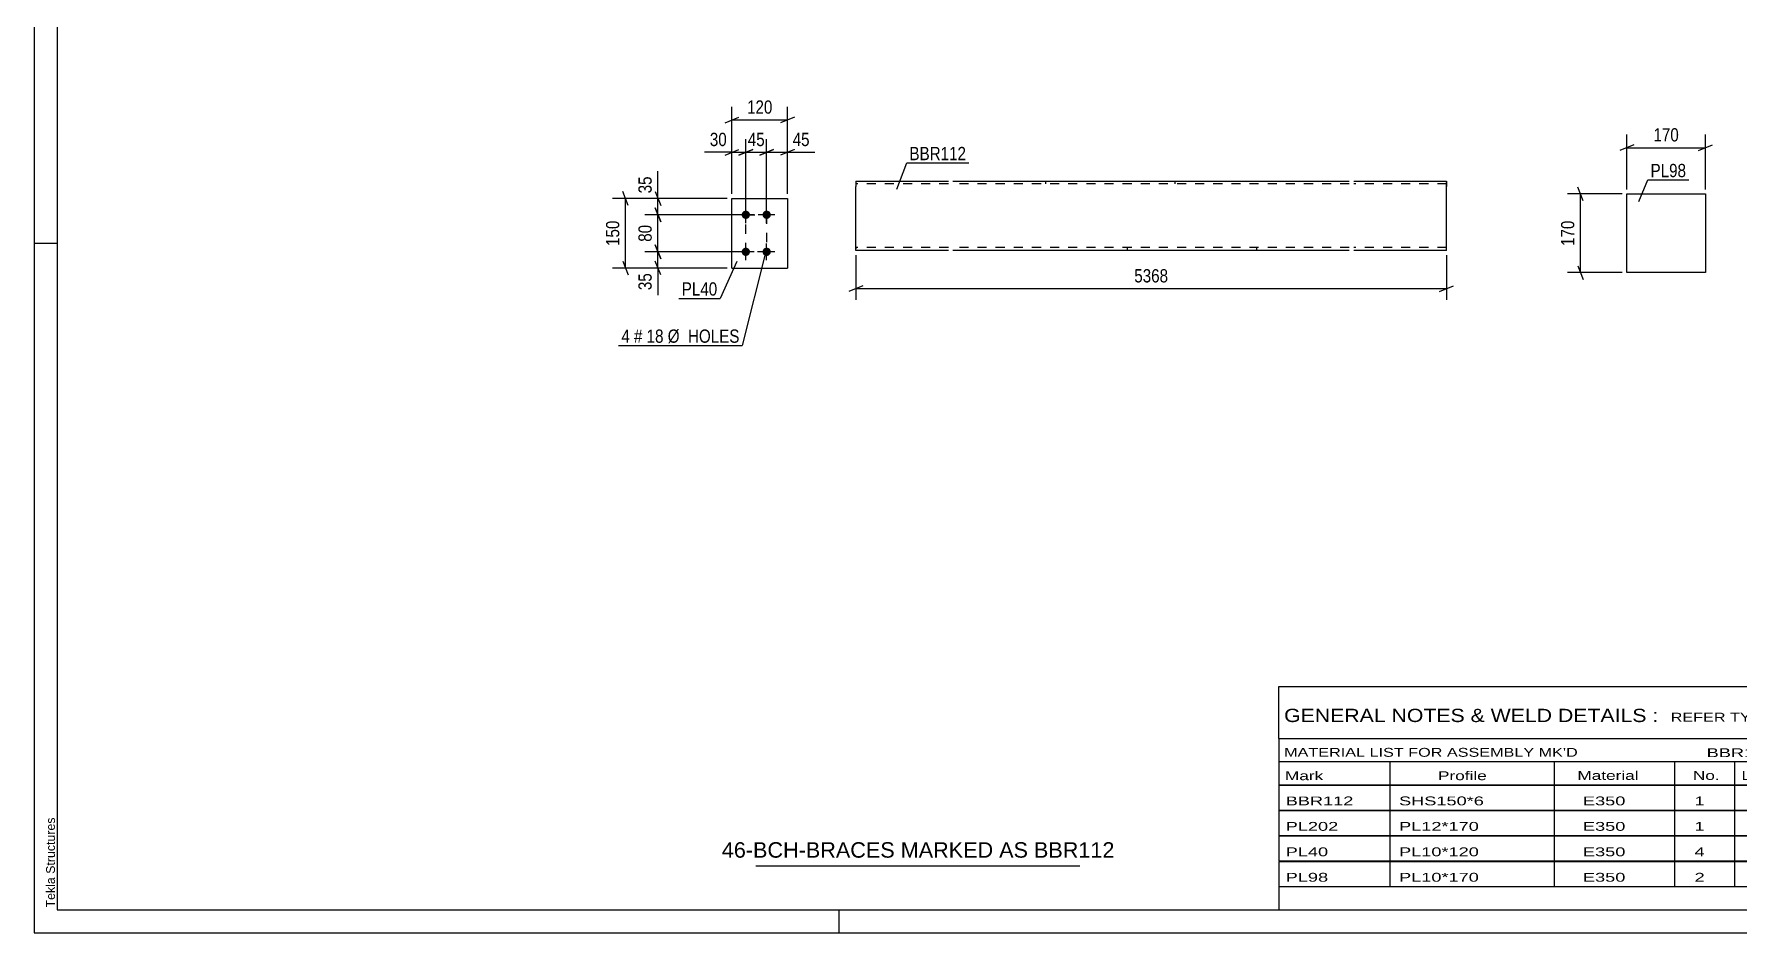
# Model space of a CAD drawing. Header units: millimetres. Extents: x 0 to 594, y 0 to 420.
# Drawn here: x 0 to 368.7, y 0 to 194.2 of the extents above; entities that cross this region are included whole.
import ezdxf

# ---------------------------------------------------------------- set-up
doc = ezdxf.new("R2010")
doc.units = ezdxf.units.MM
doc.linetypes.add('DXK_LINE_DOT2', pattern=[3.9198, 1.9599, -1.9599])
doc.styles.add('Arial', font='ARIAL.TTF', dxfattribs={"height": 0.2})
doc.styles.add('Arial Narrow', font='ARIALN.TTF', dxfattribs={"height": 0.2})

# ---------------------------------------------------------------- blocks, each defined once
blk = doc.blocks.new('Unknown-580609386-1130')
at = {"color": 5, "linetype": 'Continuous'}
for p, q in [((0, 420), (0, 0)), ((5, 415), (5, 5)), ((5, 149), (0, 149)), ((5, 5), (589, 5)), ((174, 0), (174, 5)), ((0, 0), (594, 0))]:
    blk.add_line(p, q, dxfattribs=at)
at = {"color": 174, "linetype": 'Continuous', "style": 'Arial'}
blk.add_text('Tekla Structures', height=1.9102, rotation=90, dxfattribs=at).set_placement((4.5, 5.5))
blk = doc.blocks.new('Part-580609386-2167 - 2161')
at = {"color": 2, "linetype": 'Continuous'}
for p, q in [((150.82, 143.67), (150.82, 158.67)), ((150.82, 158.67), (162.82, 158.67)), ((162.82, 158.67), (162.82, 143.67)), ((150.82, 143.67), (150.82, 143.67)), ((150.82, 143.67), (162.82, 143.67)), ((162.82, 143.67), (162.82, 143.67))]:
    blk.add_line(p, q, dxfattribs=at)
at = {"color": 7, "linetype": 'DXK_LINE_DOT2'}
for p, q in [((150.82, 158.67), (162.82, 158.67)), ((150.82, 143.67), (162.82, 143.67))]:
    blk.add_line(p, q, dxfattribs=at)
blk = doc.blocks.new('Bolt-580609386-2200 - 2161')
at = {"linetype": 'Continuous'}
for points in [[(153.82, 156.07), (154, 156.05), (154.18, 155.99), (154.35, 155.9), (154.49, 155.77), (154.6, 155.62), (154.67, 155.45), (154.71, 155.27), (154.71, 155.08), (154.67, 154.89), (154.6, 154.72), (154.49, 154.57), (154.35, 154.44), (154.18, 154.35), (154, 154.29), (153.82, 154.27), (153.63, 154.29), (153.45, 154.35), (153.29, 154.44), (153.15, 154.57), (153.04, 154.72), (152.96, 154.89), (152.92, 155.08), (152.92, 155.27), (152.96, 155.45), (153.04, 155.62), (153.15, 155.77), (153.29, 155.9), (153.45, 155.99), (153.63, 156.05)], [(158.32, 156.07), (158.5, 156.05), (158.68, 155.99), (158.85, 155.9), (158.99, 155.77), (159.1, 155.62), (159.17, 155.45), (159.21, 155.27), (159.21, 155.08), (159.17, 154.89), (159.1, 154.72), (158.99, 154.57), (158.85, 154.44), (158.68, 154.35), (158.5, 154.29), (158.32, 154.27), (158.13, 154.29), (157.95, 154.35), (157.79, 154.44), (157.65, 154.57), (157.54, 154.72), (157.46, 154.89), (157.42, 155.08), (157.42, 155.27), (157.46, 155.45), (157.54, 155.62), (157.65, 155.77), (157.79, 155.9), (157.95, 155.99), (158.13, 156.05)], [(153.82, 148.07), (154, 148.05), (154.18, 147.99), (154.35, 147.9), (154.49, 147.77), (154.6, 147.62), (154.67, 147.45), (154.71, 147.27), (154.71, 147.08), (154.67, 146.89), (154.6, 146.72), (154.49, 146.57), (154.35, 146.44), (154.18, 146.35), (154, 146.29), (153.82, 146.27), (153.63, 146.29), (153.45, 146.35), (153.29, 146.44), (153.15, 146.57), (153.04, 146.72), (152.96, 146.89), (152.92, 147.08), (152.92, 147.27), (152.96, 147.45), (153.04, 147.62), (153.15, 147.77), (153.29, 147.9), (153.45, 147.99), (153.63, 148.05)], [(158.32, 148.07), (158.5, 148.05), (158.68, 147.99), (158.85, 147.9), (158.99, 147.77), (159.1, 147.62), (159.17, 147.45), (159.21, 147.27), (159.21, 147.08), (159.17, 146.89), (159.1, 146.72), (158.99, 146.57), (158.85, 146.44), (158.68, 146.35), (158.5, 146.29), (158.32, 146.27), (158.13, 146.29), (157.95, 146.35), (157.79, 146.44), (157.65, 146.57), (157.54, 146.72), (157.46, 146.89), (157.42, 147.08), (157.42, 147.27), (157.46, 147.45), (157.54, 147.62), (157.65, 147.77), (157.79, 147.9), (157.95, 147.99), (158.13, 148.05)]]:
    blk.add_hatch(color=1, dxfattribs=at).paths.add_polyline_path(points)
at = {"color": 1, "linetype": 'Continuous'}
for p, q in [((155.62, 155.17), (152.02, 155.17)), ((153.82, 153.37), (153.82, 156.97)), ((160.12, 155.17), (156.52, 155.17)), ((158.32, 153.37), (158.32, 156.97)), ((153.82, 145.37), (153.82, 148.97)), ((158.32, 145.37), (158.32, 148.97)), ((155.62, 147.17), (152.02, 147.17)), ((160.12, 147.17), (156.52, 147.17))]:
    blk.add_line(p, q, dxfattribs=at)
blk = doc.blocks.new('Part-580609386-2404 - 2398')
at = {"color": 2, "linetype": 'Continuous'}
for p, q in [((344.22, 159.67), (361.22, 159.67)), ((344.22, 142.67), (344.22, 159.67)), ((361.22, 159.67), (361.22, 142.67)), ((361.22, 142.67), (344.22, 142.67))]:
    blk.add_line(p, q, dxfattribs=at)
blk = doc.blocks.new('Part-580609386-2436 - 2428')
at = {"color": 2, "linetype": 'Continuous'}
for p, q in [((177.59, 162.47), (177.59, 161.27)), ((177.59, 162.47), (197.59, 162.47)), ((198.59, 162.47), (284.25, 162.47)), ((285.25, 162.47), (305.25, 162.47)), ((305.25, 162.47), (305.25, 162.38)), ((305.25, 162.38), (305.25, 161.27)), ((177.59, 148.21), (177.59, 161.27)), ((305.25, 147.47), (305.25, 161.27)), ((177.59, 147.56), (177.59, 148.21)), ((177.59, 147.47), (177.59, 147.56)), ((197.59, 147.47), (177.59, 147.47)), ((284.25, 147.47), (198.59, 147.47)), ((305.25, 147.47), (285.25, 147.47))]:
    blk.add_line(p, q, dxfattribs=at)
at = {"color": 7, "linetype": 'DXK_LINE_DOT2'}
for p, q in [((218.59, 162.47), (218.59, 161.87)), ((246.51, 162.47), (246.51, 161.87)), ((197.59, 161.87), (177.59, 161.87)), ((284.25, 161.87), (198.59, 161.87)), ((305.25, 161.87), (285.25, 161.87)), ((305.25, 161.27), (305.25, 162.12)), ((177.59, 148.21), (177.59, 147.82)), ((177.59, 148.07), (177.59, 148.12)), ((197.59, 148.07), (177.59, 148.07)), ((284.25, 148.07), (198.59, 148.07)), ((236.34, 147.47), (236.34, 148.07)), ((264.25, 147.47), (264.25, 148.07)), ((305.25, 148.07), (285.25, 148.07)), ((305.25, 148.07), (305.25, 148.12))]:
    blk.add_line(p, q, dxfattribs=at)
blk = doc.blocks.new('Rectangle-580609386-2384 - 2161')
at = {"color": 1, "linetype": 'DXK_LINE_DOT2'}
blk.add_lwpolyline([(153.82, 155.17), (158.32, 155.17), (158.32, 147.17), (153.82, 147.17), (153.82, 155.17)], close=True, dxfattribs=at)
blk = doc.blocks.new('StraightDimension-580609386-2344 - 2161')
at = {"color": 7, "linetype": 'Continuous'}
for p, q in [((153.82, 156.17), (153.82, 171.52)), ((158.32, 156.17), (158.32, 171.52)), ((152.32, 168.07), (155.32, 169.27)), ((153.82, 168.67), (158.32, 168.67)), ((159.82, 169.27), (156.82, 168.07))]:
    blk.add_line(p, q, dxfattribs=at)
at = {"color": 0}
blk.add_wipeout([(158.5, 169.42), (158.5, 173.62), (153.64, 173.62), (153.64, 169.42)], dxfattribs=at)
at = {"color": 3, "style": 'Arial Narrow'}
blk.add_text('45', height=2.863, dxfattribs=at).set_placement((154.24, 170.02))
blk = doc.blocks.new('StraightDimension-580609386-2300 - 2161')
at = {"color": 7, "linetype": 'Continuous'}
for p, q in [((149.82, 158.67), (131.97, 158.67)), ((134.22, 160.17), (135.42, 157.17)), ((134.82, 155.17), (134.82, 158.67)), ((152.82, 155.17), (131.97, 155.17)), ((135.42, 153.67), (134.22, 156.67))]:
    blk.add_line(p, q, dxfattribs=at)
at = {"color": 0}
blk.add_wipeout([(134.07, 164.05), (129.87, 164.05), (129.87, 159.2), (134.07, 159.2)], dxfattribs=at)
at = {"color": 7, "linetype": 'Continuous'}
blk.add_line((134.82, 158.67), (134.82, 164.58), dxfattribs=at)
blk.add_line((134.82, 158.67), (134.82, 164.58), dxfattribs=at)
at = {"color": 3, "style": 'Arial Narrow'}
blk.add_text('35', height=2.863, rotation=90.0002, dxfattribs=at).set_placement((133.47, 159.8))
blk = doc.blocks.new('StraightDimension-580609386-2277 - 2161')
at = {"color": 7, "linetype": 'Continuous'}
for p, q in [((134.22, 148.67), (135.42, 145.67)), ((152.82, 147.17), (131.97, 147.17)), ((135.42, 142.17), (134.22, 145.17)), ((134.82, 143.67), (134.82, 147.17)), ((149.82, 143.67), (131.97, 143.67))]:
    blk.add_line(p, q, dxfattribs=at)
at = {"color": 0}
blk.add_wipeout([(134.07, 143.15), (129.87, 143.15), (129.87, 138.29), (134.07, 138.29)], dxfattribs=at)
at = {"color": 7, "linetype": 'Continuous'}
blk.add_line((134.82, 143.67), (134.82, 137.77), dxfattribs=at)
blk.add_line((134.82, 143.67), (134.82, 137.77), dxfattribs=at)
at = {"color": 3, "style": 'Arial Narrow'}
blk.add_text('35', height=2.863, rotation=90.0002, dxfattribs=at).set_placement((133.47, 138.89))
blk = doc.blocks.new('StraightDimension-580609386-2290 - 2161')
at = {"color": 7, "linetype": 'Continuous'}
for p, q in [((152.82, 155.17), (131.97, 155.17)), ((134.22, 156.67), (135.42, 153.67)), ((134.82, 147.17), (134.82, 155.17)), ((135.42, 145.67), (134.22, 148.67)), ((152.82, 147.17), (131.97, 147.17))]:
    blk.add_line(p, q, dxfattribs=at)
at = {"color": 0}
blk.add_wipeout([(134.07, 153.6), (129.87, 153.6), (129.87, 148.74), (134.07, 148.74)], dxfattribs=at)
at = {"color": 3, "style": 'Arial Narrow'}
blk.add_text('80', height=2.863, rotation=90.0002, dxfattribs=at).set_placement((133.47, 149.34))
blk = doc.blocks.new('StraightDimension-580609386-2314 - 2161')
at = {"color": 7, "linetype": 'Continuous'}
for p, q in [((149.82, 158.67), (124.97, 158.67)), ((128.42, 157.17), (127.22, 160.17)), ((127.82, 143.67), (127.82, 158.67)), ((127.22, 145.17), (128.42, 142.17)), ((149.82, 143.67), (124.97, 143.67))]:
    blk.add_line(p, q, dxfattribs=at)
at = {"color": 0}
blk.add_wipeout([(127.07, 154.51), (122.87, 154.51), (122.87, 147.83), (127.07, 147.83)], dxfattribs=at)
at = {"color": 3, "style": 'Arial Narrow'}
blk.add_text('150', height=2.863, rotation=90.0002, dxfattribs=at).set_placement((126.47, 148.43))
blk = doc.blocks.new('StraightDimension-580609386-2331 - 2161')
at = {"color": 7, "linetype": 'Continuous'}
for p, q in [((150.82, 159.67), (150.82, 171.52)), ((153.82, 156.17), (153.82, 171.52)), ((149.32, 168.07), (152.32, 169.27)), ((150.82, 168.67), (153.82, 168.67)), ((155.32, 169.27), (152.32, 168.07))]:
    blk.add_line(p, q, dxfattribs=at)
at = {"color": 0}
blk.add_wipeout([(150.29, 169.42), (150.29, 173.62), (145.44, 173.62), (145.44, 169.42)], dxfattribs=at)
at = {"color": 7, "linetype": 'Continuous'}
blk.add_line((150.82, 168.67), (144.91, 168.67), dxfattribs=at)
blk.add_line((150.82, 168.67), (144.91, 168.67), dxfattribs=at)
at = {"color": 3, "style": 'Arial Narrow'}
blk.add_text('30', height=2.863, dxfattribs=at).set_placement((146.04, 170.02))
blk = doc.blocks.new('StraightDimension-580609386-2354 - 2161')
at = {"color": 7, "linetype": 'Continuous'}
for p, q in [((158.32, 156.17), (158.32, 171.52)), ((162.82, 159.67), (162.82, 171.52)), ((156.82, 168.07), (159.82, 169.27)), ((158.32, 168.67), (162.82, 168.67)), ((164.32, 169.27), (161.32, 168.07))]:
    blk.add_line(p, q, dxfattribs=at)
at = {"color": 0}
blk.add_wipeout([(168.2, 169.42), (168.2, 173.62), (163.34, 173.62), (163.34, 169.42)], dxfattribs=at)
at = {"color": 7, "linetype": 'Continuous'}
blk.add_line((162.82, 168.67), (168.72, 168.67), dxfattribs=at)
blk.add_line((162.82, 168.67), (168.72, 168.67), dxfattribs=at)
at = {"color": 3, "style": 'Arial Narrow'}
blk.add_text('45', height=2.863, dxfattribs=at).set_placement((163.94, 170.02))
blk = doc.blocks.new('StraightDimension-580609386-2368 - 2161')
at = {"color": 7, "linetype": 'Continuous'}
for p, q in [((150.82, 159.67), (150.82, 178.52)), ((162.82, 159.67), (162.82, 178.52)), ((149.32, 175.07), (152.32, 176.27)), ((150.82, 175.67), (162.82, 175.67)), ((164.32, 176.27), (161.32, 175.07))]:
    blk.add_line(p, q, dxfattribs=at)
at = {"color": 0}
blk.add_wipeout([(160.16, 176.42), (160.16, 180.62), (153.48, 180.62), (153.48, 176.42)], dxfattribs=at)
at = {"color": 3, "style": 'Arial Narrow'}
blk.add_text('120', height=2.863, dxfattribs=at).set_placement((154.08, 177.02))
blk = doc.blocks.new('StraightDimension-580609386-2406 - 2398')
at = {"color": 7, "linetype": 'Continuous'}
for p, q in [((345.72, 170.27), (342.72, 169.07)), ((344.22, 160.67), (344.22, 172.52)), ((344.22, 169.67), (361.22, 169.67)), ((359.72, 169.07), (362.72, 170.27)), ((361.22, 160.67), (361.22, 172.52))]:
    blk.add_line(p, q, dxfattribs=at)
at = {"color": 0}
blk.add_wipeout([(356.06, 170.42), (356.06, 174.62), (349.38, 174.62), (349.38, 170.42)], dxfattribs=at)
at = {"color": 3, "style": 'Arial Narrow'}
blk.add_text('170', height=2.863, dxfattribs=at).set_placement((349.98, 171.02))
blk = doc.blocks.new('StraightDimension-580609386-2417 - 2398')
at = {"color": 7, "linetype": 'Continuous'}
for p, q in [((343.22, 159.67), (331.37, 159.67)), ((334.82, 158.17), (333.62, 161.17)), ((334.22, 142.67), (334.22, 159.67)), ((333.62, 144.17), (334.82, 141.17)), ((343.22, 142.67), (331.37, 142.67))]:
    blk.add_line(p, q, dxfattribs=at)
at = {"color": 0}
blk.add_wipeout([(333.47, 154.51), (329.27, 154.51), (329.27, 147.83), (333.47, 147.83)], dxfattribs=at)
at = {"color": 3, "style": 'Arial Narrow'}
blk.add_text('170', height=2.863, rotation=90.0002, dxfattribs=at).set_placement((332.87, 148.43))
blk = doc.blocks.new('StraightDimension-580609386-2441 - 2428')
at = {"color": 7, "linetype": 'Continuous'}
for p, q in [((177.59, 146.47), (177.59, 136.81)), ((305.25, 146.47), (305.25, 136.81)), ((179.09, 139.81), (176.09, 138.61)), ((177.59, 139.21), (305.25, 139.21)), ((303.75, 138.61), (306.75, 139.81))]:
    blk.add_line(p, q, dxfattribs=at)
at = {"color": 0}
blk.add_wipeout([(245.68, 139.96), (245.68, 144.16), (237.17, 144.16), (237.17, 139.96)], dxfattribs=at)
at = {"color": 3, "style": 'Arial Narrow'}
blk.add_text('5368', height=2.863, dxfattribs=at).set_placement((237.77, 140.56))
blk = doc.blocks.new('Unknown-580609386-4175')
at = {"color": 7, "linetype": 'Continuous'}
for p, q in [((269, 53.25), (429, 53.25)), ((269, 42), (269, 53.25)), ((429, 53.25), (429, 42)), ((269, 42), (429, 42)), ((269, 42), (269, 37)), ((429, 42), (429, 37)), ((269, 37), (429, 37)), ((269, 37), (269, 32)), ((293, 37), (293, 32)), ((328.5, 37), (328.5, 32)), ((354.5, 37), (354.5, 32)), ((367.5, 37), (367.5, 32)), ((385, 37), (385, 32)), ((407, 37), (407, 32)), ((429, 37), (429, 32)), ((269, 32), (429, 32)), ((269, 31.95), (269, 26.55)), ((269, 31.95), (429, 31.95)), ((293, 32), (293, 26.5)), ((328.5, 32), (328.5, 26.5)), ((354.5, 32), (354.5, 26.5)), ((367.5, 32), (367.5, 26.5)), ((385, 32), (385, 26.5)), ((407, 32), (407, 26.5)), ((429, 31.95), (429, 26.55)), ((269, 26.55), (429, 26.55)), ((269, 26.45), (269, 21.05)), ((269, 26.45), (429, 26.45)), ((293, 26.5), (293, 21)), ((328.5, 26.5), (328.5, 21)), ((354.5, 26.5), (354.5, 21)), ((367.5, 26.5), (367.5, 21)), ((385, 26.5), (385, 21)), ((407, 26.5), (407, 21)), ((429, 26.45), (429, 21.05)), ((269, 21.05), (429, 21.05)), ((269, 20.95), (269, 15.55)), ((269, 20.95), (429, 20.95)), ((293, 21), (293, 15.5)), ((328.5, 21), (328.5, 15.5)), ((354.5, 21), (354.5, 15.5)), ((367.5, 21), (367.5, 15.5)), ((385, 21), (385, 15.5)), ((407, 21), (407, 15.5)), ((429, 20.95), (429, 15.55)), ((269, 15.55), (429, 15.55)), ((269, 15.45), (269, 10.05)), ((269, 15.45), (429, 15.45)), ((293, 15.5), (293, 10)), ((328.5, 15.5), (328.5, 10)), ((354.5, 15.5), (354.5, 10)), ((367.5, 15.5), (367.5, 10)), ((385, 15.5), (385, 10)), ((407, 15.5), (407, 10)), ((429, 15.45), (429, 10.05)), ((269, 10.05), (429, 10.05)), ((269, 10), (429, 10)), ((269, 10), (269, 5)), ((385, 10), (385, 5)), ((407, 10), (407, 5)), ((429, 10), (429, 5)), ((269, 5), (429, 5))]:
    blk.add_line(p, q, dxfattribs=at)
at = {"color": 7, "style": 'Arial Narrow'}
for s, height, width, p in [('GENERAL NOTES & WELD DETAILS :', 2.8633, 1.4, (270.15, 45.56)), ('REFER TYP DRAWING TYP-01', 1.9089, 1.6, (353.7, 45.66)), ("MATERIAL LIST FOR ASSEMBLY MK'D", 1.9089, 1.6, (270.15, 38.06)), ('BBR112', 1.909, 1.794707, (361.48, 37.97)), ('46', 1.909, 1.794707, (389.99, 38.06)), ('No. Required', 1.9089, 1.6, (400.41, 38.06)), ('Mark', 1.909, 1.7, (270.34, 33)), ('Profile', 1.909, 1.7, (303.41, 33)), ('Material', 1.909, 1.7, (333.54, 33.06)), ('No.', 1.909, 1.7, (358.5, 33.06)), ('Length', 1.909, 1.7, (369, 33.06)), ('Area', 1.909, 1.7, (391.5, 33.06)), ('Weight', 1.909, 1.7, (411, 33.06))]:
    blk.add_text(s, height=height, dxfattribs=dict(at, width=width)).set_placement(p)
at = {"color": 7, "linetype": 'Continuous', "style": 'Arial Narrow'}
for s, height, width, p in [('BBR112', 1.909, 1.794707, (270.5, 27.56)), ('SHS150*6', 1.909, 1.794707, (295, 27.56)), ('E350', 1.909, 1.794707, (334.74, 27.56)), ('5368', 1.909, 1.794707, (371.58, 27.56)), ('3.2', 1.909, 1.794707, (395.32, 27.56)), ('145.3', 1.909, 1.794707, (411.96, 27.56)), ('1', 1.91, 1.794707, (358.86, 27.56)), ('PL202', 1.909, 1.794707, (270.5, 22.06)), ('PL12*170', 1.909, 1.794707, (295, 22.06)), ('E350', 1.909, 1.794707, (334.74, 22.06)), ('1', 1.91, 1.794707, (358.86, 22.06)), ('706', 1.909, 1.794707, (373.77, 22.06)), ('0.3', 1.909, 1.794707, (395.32, 22.06)), ('11.3', 1.909, 1.794707, (414.14, 22.06)), ('PL40', 1.909, 1.794707, (270.5, 16.56)), ('PL10*120', 1.909, 1.794707, (295, 16.56)), ('E350', 1.909, 1.794707, (334.74, 16.56)), ('4', 1.91, 1.794707, (358.86, 16.56)), ('150', 1.909, 1.794707, (373.77, 16.56)), ('0.0', 1.909, 1.794707, (395.32, 16.56)), ('5.7', 1.909, 1.794707, (416.33, 16.56)), ('PL98', 1.909, 1.794707, (270.5, 11.06)), ('PL10*170', 1.909, 1.794707, (295, 11.06)), ('E350', 1.909, 1.794707, (334.74, 11.06)), ('2', 1.91, 1.794707, (358.86, 11.06)), ('170', 1.909, 1.794707, (373.77, 11.06)), ('0.1', 1.909, 1.794707, (395.32, 11.06)), ('4.5', 1.909, 1.794707, (416.33, 11.06)), ('Total', 1.909, 1.7, (371.33, 6.5)), ('3.8', 1.909, 1.794707, (394.83, 6.5)), ('166.8', 1.909, 1.794707, (411.96, 6.5))]:
    blk.add_text(s, height=height, dxfattribs=dict(at, width=width)).set_placement(p)
blk = doc.blocks.new('Unknown-580609386-4176')
at = {"color": 7, "linetype": 'Continuous'}
blk.add_line((156, 14.5), (226, 14.5), dxfattribs=at)
at = {"color": 7, "style": 'Arial'}
blk.add_text('46-BCH-BRACES MARKED AS BBR112', height=3.3428, dxfattribs=at).set_placement((148.63, 16.25))
blk = doc.blocks.new('Mark-580609386-2163 - 2161')
at = {"color": 0}
blk.add_wipeout([(147.65, 137.71), (147.65, 140.71), (139.97, 140.71), (139.97, 137.71)], dxfattribs=at)
blk.add_wipeout([(147.65, 137.71), (147.65, 140.71), (139.97, 140.71), (139.97, 137.71)], dxfattribs=at)
at = {"color": 30, "linetype": 'Continuous'}
for p in [(151.9, 145.07), (139.37, 137.11)]:
    blk.add_line(p, (148.25, 137.11), dxfattribs=at)
at = {"color": 3, "style": 'Arial Narrow'}
blk.add_text('PL40', height=2.863, dxfattribs=at).set_placement((139.97, 137.71))
blk = doc.blocks.new('Mark-580609386-2196 - 2161')
at = {"color": 0}
blk.add_wipeout([(128.75, 127.52), (128.75, 130.52), (126.93, 130.52), (126.93, 127.52)], dxfattribs=at)
blk.add_wipeout([(128.75, 127.52), (128.75, 130.52), (126.93, 130.52), (126.93, 127.52)], dxfattribs=at)
blk.add_wipeout([(131.48, 127.52), (131.48, 130.52), (129.65, 130.52), (129.65, 127.52)], dxfattribs=at)
blk.add_wipeout([(131.48, 127.52), (131.48, 130.52), (129.65, 130.52), (129.65, 127.52)], dxfattribs=at)
at = {"color": 3, "style": 'Arial Narrow'}
blk.add_text('4', height=2.86, dxfattribs=at).set_placement((126.93, 127.52))
at = {"color": 0}
blk.add_wipeout([(136.04, 127.52), (136.04, 130.52), (132.38, 130.52), (132.38, 127.52)], dxfattribs=at)
blk.add_wipeout([(136.04, 127.52), (136.04, 130.52), (132.38, 130.52), (132.38, 127.52)], dxfattribs=at)
at = {"color": 3, "style": 'Arial Narrow'}
blk.add_text('#', height=2.86, dxfattribs=at).set_placement((129.65, 127.52))
at = {"color": 0}
blk.add_wipeout([(152.46, 127.52), (152.46, 130.52), (136.94, 130.52), (136.94, 127.52)], dxfattribs=at)
blk.add_wipeout([(152.46, 127.52), (152.46, 130.52), (136.94, 130.52), (136.94, 127.52)], dxfattribs=at)
at = {"color": 7, "linetype": 'Continuous'}
for p in [(158.15, 147.26), (126.33, 126.92)]:
    blk.add_line(p, (153.06, 126.92), dxfattribs=at)
at = {"color": 3, "style": 'Arial Narrow'}
for s, p in [('18', (132.38, 127.52)), ('Ø  HOLES', (136.94, 127.52))]:
    blk.add_text(s, height=2.863, dxfattribs=at).set_placement(p)
blk = doc.blocks.new('Mark-580609386-2400 - 2398')
at = {"color": 0}
blk.add_wipeout([(357.03, 163.3), (357.03, 166.3), (349.35, 166.3), (349.35, 163.3)], dxfattribs=at)
blk.add_wipeout([(357.03, 163.3), (357.03, 166.3), (349.35, 166.3), (349.35, 163.3)], dxfattribs=at)
at = {"color": 30, "linetype": 'Continuous'}
for p, q in [((346.79, 158.01), (348.75, 162.7)), ((348.75, 162.7), (357.63, 162.7))]:
    blk.add_line(p, q, dxfattribs=at)
at = {"color": 3, "style": 'Arial Narrow'}
blk.add_text('PL98', height=2.863, dxfattribs=at).set_placement((349.35, 163.3))
blk = doc.blocks.new('Mark-580609386-2432 - 2428')
at = {"color": 0}
blk.add_wipeout([(201.42, 166.97), (201.42, 169.97), (189.18, 169.97), (189.18, 166.97)], dxfattribs=at)
blk.add_wipeout([(201.42, 166.97), (201.42, 169.97), (189.18, 169.97), (189.18, 166.97)], dxfattribs=at)
at = {"color": 30, "linetype": 'Continuous'}
for p, q in [((186.44, 160.72), (188.58, 166.37)), ((188.58, 166.37), (202.02, 166.37))]:
    blk.add_line(p, q, dxfattribs=at)
at = {"color": 3, "style": 'Arial Narrow'}
blk.add_text('BBR112', height=2.863, dxfattribs=at).set_placement((189.18, 166.97))

msp = doc.modelspace()

# ---------------------------------------------------------------- block references
for name in ['Unknown-580609386-1130', 'Part-580609386-2436 - 2428', 'Part-580609386-2167 - 2161', 'Part-580609386-2404 - 2398', 'Bolt-580609386-2200 - 2161', 'Rectangle-580609386-2384 - 2161', 'Unknown-580609386-4175', 'Unknown-580609386-4176']:
    msp.add_blockref(name, (0, 0))

# ---------------------------------------------------------------- next in the draw order: block references
for name in ['StraightDimension-580609386-2344 - 2161', 'StraightDimension-580609386-2406 - 2398', 'Mark-580609386-2432 - 2428', 'StraightDimension-580609386-2277 - 2161', 'StraightDimension-580609386-2441 - 2428']:
    msp.add_blockref(name, (0, 0))

# ---------------------------------------------------------------- next in the draw order: block references
for name in ['Mark-580609386-2400 - 2398', 'StraightDimension-580609386-2300 - 2161', 'StraightDimension-580609386-2417 - 2398']:
    msp.add_blockref(name, (0, 0))

# ---------------------------------------------------------------- next in the draw order: block references
msp.add_blockref('StraightDimension-580609386-2290 - 2161', (0, 0))

# ---------------------------------------------------------------- next in the draw order: block references
msp.add_blockref('StraightDimension-580609386-2314 - 2161', (0, 0))

# ---------------------------------------------------------------- next in the draw order: block references
for name in ['StraightDimension-580609386-2331 - 2161', 'Mark-580609386-2163 - 2161']:
    msp.add_blockref(name, (0, 0))

# ---------------------------------------------------------------- next in the draw order: block references
for name in ['StraightDimension-580609386-2354 - 2161', 'Mark-580609386-2196 - 2161']:
    msp.add_blockref(name, (0, 0))

# ---------------------------------------------------------------- next in the draw order: block references
msp.add_blockref('StraightDimension-580609386-2368 - 2161', (0, 0))

doc.saveas('drawing.dxf')
